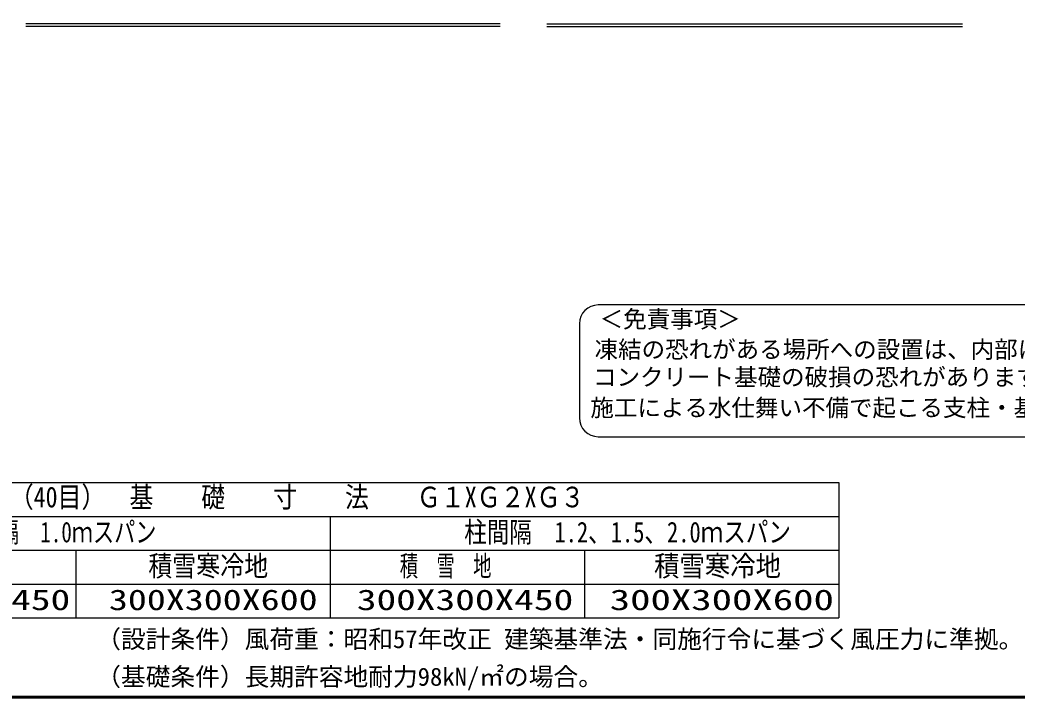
# Model space of a CAD drawing. Units: millimetres, scale not verified, with parts at other scales. Extents: x -4425 to 4425, y -3150 to 3150.
# Drawn here: x 8 to 2655, y -2925 to -1123 of the extents above; entities that cross this region are included whole.
import ezdxf
from ezdxf.enums import TextEntityAlignment as Align

# ---------------------------------------------------------------- set-up
doc = ezdxf.new("R2010")
doc.units = ezdxf.units.MM
doc.header["$LTSCALE"] = 20
for name, color, linetype, lineweight in [('0-0_1', 7, 'Continuous', 25), ('0-5_WAKU', 7, 'Continuous', 25), ('0-6_D-TTL-TXT', 2, 'Continuous', 25)]:
    doc.layers.add(name, color=color, linetype=linetype, lineweight=lineweight)
doc.styles.add('ＭＳ ゴシック', font='')
doc.styles.get('ＭＳ ゴシック').set_extended_font_data('MS Gothic')

msp = doc.modelspace()

# ---------------------------------------------------------------- linework, layer by layer
at = {"layer": '0-0_1'}
for p, q in [((23.92, -1132.32), (1282.91, -1132.32)), ((1407.25, -1133.08), (2510.21, -1133.08)), ((23.92, -1139.82), (1282.91, -1139.82)), ((1407.25, -1140.58), (2510.21, -1140.58))]:
    msp.add_line(p, q, dxfattribs=at)
at = {"layer": '0-0_1', "color": 2}
for p, q in [((-3718.19, -2352.18), (2181.81, -2352.18)), ((2181.81, -2352.18), (2181.81, -2712.18)), ((-518.19, -2442.18), (2181.81, -2442.18)), ((831.81, -2442.18), (831.81, -2712.18)), ((-518.19, -2532.18), (2181.81, -2532.18)), ((156.81, -2532.18), (156.81, -2712.18)), ((1506.81, -2532.18), (1506.81, -2712.18)), ((-3718.19, -2622.18), (2181.81, -2622.18)), ((-3718.19, -2712.18), (2181.81, -2712.18))]:
    msp.add_line(p, q, dxfattribs=at)
at = {"layer": '0-5_WAKU'}
msp.add_lwpolyline([(-4050, 2925), (4200, 2925), (4200, -2925), (-4050, -2925)], close=True, dxfattribs=at)
for points in [[(4198, 2923), (4198, -2923), (-4048, -2923)], [(4196, 2921), (4196, -2921), (-4046, -2921)]]:
    msp.add_lwpolyline(points, dxfattribs=at)
at = {"layer": '0-6_D-TTL-TXT'}
for p, q in [((3988.99, -1880.44), (1543.44, -1880.44)), ((1493.44, -1930.44), (1493.44, -2180.44)), ((1543.44, -2230.44), (3988.99, -2230.44))]:
    msp.add_line(p, q, dxfattribs=at)
for centre, start, end in [((1543.44, -1930.44), 90, 180), ((1543.44, -2180.44), 180, 270)]:
    msp.add_arc(centre, 50, start, end, dxfattribs=at)

# ---------------------------------------------------------------- texts
at = {"layer": '0-0_1', "style": 'ＭＳ ゴシック'}
for s, width, p in [('（40目）\u3000基\u3000\u3000礎\u3000\u3000寸\u3000\u3000法\u3000\u3000Ｇ１XＧ２XＧ３', 0.85, (-18.89, -2434.66)), ('柱間隔\u30001.0ｍスパン', 0.75, (-162.24, -2527.73)), ('柱間隔\u30001.2、1.5、2.0ｍスパン', 0.8, (1187.76, -2527.73)), ('積雪寒冷地', 0.85, (349.26, -2617.73)), ('積\u3000雪\u3000地', 0.65, (1016.76, -2617.73)), ('積雪寒冷地', 0.9, (1691.76, -2617.73)), ('300X300X450', 1.4, (-432.66, -2707.73)), ('300X300X600', 1.35, (244.4, -2707.73)), ('300X300X450', 1.4, (902.62, -2707.73)), ('300X300X600', 1.45, (1573.95, -2707.73))]:
    msp.add_text(s, height=54.84, dxfattribs=dict(at, width=width)).set_placement(p, align=Align.BOTTOM_LEFT)
at = {"layer": '0-6_D-TTL-TXT', "color": 7, "style": 'ＭＳ ゴシック'}
for s, height, p in [('＜免責事項＞ \u3000\u3000', 45.75, (1547.15, -1954.62)), ('凍結の恐れがある場所への設置は、内部に溜まった雨水等の凍結融解により支柱の破損や', 45.75, (1533.62, -2035.12)), ('コンクリート基礎の破損の恐れがありますので施工時、水仕舞いを行ってください。', 45.75, (1529.51, -2108.54)), ('施工による水仕舞い不備で起こる支柱・基礎の破損について当社は責任を負いかねます。 ', 45.75, (1522.52, -2190.03)), ('（設計条件）風荷重：昭和57年改正 建築基準法・同施行令に基づく風圧力に準拠。', 48.11, (210.95, -2806.71)), ('（基礎条件）長期許容地耐力98kN/㎡の場合。', 48.11, (210.95, -2906.71))]:
    msp.add_text(s, height=height, dxfattribs=at).set_placement(p, align=Align.BOTTOM_LEFT)

doc.saveas('drawing.dxf')
